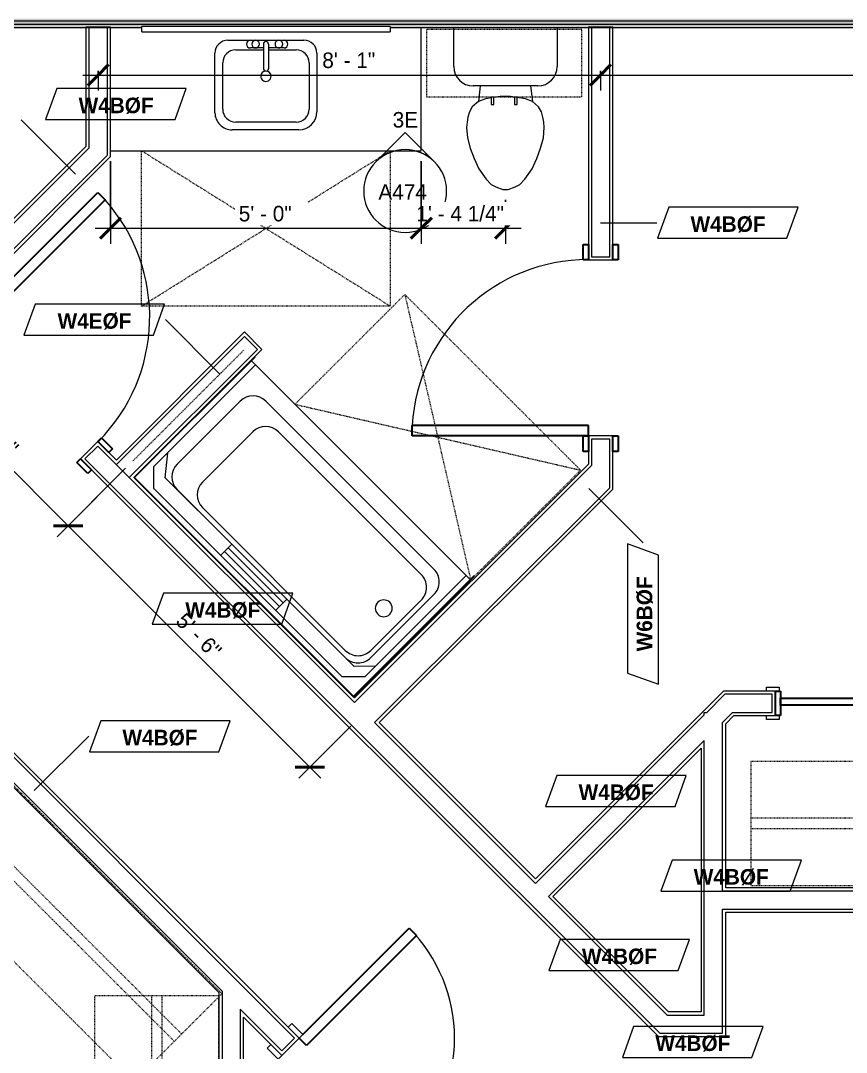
# Model space of a CAD drawing. Header units: inches. Extents: x -4010 to -1814, y 9846 to 12241.
# Drawn here: x -2393.6 to -2234.2, y 11480.6 to 11679.9 of the extents above; entities that cross this region are included whole.
import ezdxf

# ---------------------------------------------------------------- set-up
doc = ezdxf.new("R2010")
doc.units = ezdxf.units.IN
doc.header["$MEASUREMENT"] = 0
doc.linetypes.add('Dash', pattern=[0.25, 0.125, -0.125])
doc.linetypes.add('Dash 3_32_', pattern=[0.1875, 0.09375, -0.09375])
for name, color, linetype, lineweight in [('0-1', 7, 'Continuous', 5), ('A-ANNO-DIMS', 211, 'Continuous', 9), ('A-ANNO-DIMS-32', 211, 'Continuous', 9), ('A-DETL-1', 90, 'Dash 3_32_', 18), ('A-DOOR-3', 31, 'Continuous', 9), ('A-DOOR-4', 31, 'Continuous', 30), ('A-DOOR-FRAM-3', 31, 'Continuous', 30), ('A-GENM', 5, 'Continuous', 9), ('A-GENM-HDLN', 13, 'Dash', 9), ('A-WALL', 113, 'Continuous', 18), ('A-WALL-2', 250, 'Continuous', 18), ('A-WALL-3', 113, 'Continuous', 9), ('A-WALL-IDEN', 211, 'Continuous', 9), ('G-ANNO-SYMB-3', 111, 'Continuous', 9), ('I-WALL-1', 21, 'Continuous', 18), ('I-WALL-2', 241, 'Continuous', 5), ('I-WALL-3', 7, 'Continuous', 9), ('I-WALL-4', 2, 'Continuous', 9), ('P-SANR-FIXT', 6, 'Continuous', 9), ('Q-CASE', 31, 'Continuous', 9), ('Q-CASE-1', 31, 'Dash', 9), ('Q-CASE-HDLN', 31, 'Dash', 9)]:
    doc.layers.add(name, color=color, linetype=linetype, lineweight=lineweight)
doc.styles.add('Century Gothic', font='ufonts.com_century-gothic.ttf', dxfattribs={"height": 3})
doc.styles.add('Century Gothic_B_1', font='GOTHICB.TTF', dxfattribs={"height": 3})
doc.dimstyles.new('OD_1__HACK_2', dxfattribs={"dimscale": 12, "dimtxt": 3.132505, "dimasz": 0.333333, "dimexe": 0.25, "dimexo": 0.166667, "dimgap": 0.041667, "dimtad": 1, "dimdec": 4, "dimrnd": 0.0625, "dimzin": 3, "dimdsep": 46, "dimlunit": 4, "dimtxsty": 'Century Gothic', "dimblk1": 'OBLIQUE', "dimblk2": 'OBLIQUE', "dimsah": 1, "dimcen": 0.09, "dimdle": 0.25, "dimazin": 0, "dimtfac": 1, "dimtdec": 4, "dimtix": 1, "dimtmove": 0, "dimatfit": 3, "dimfxl": 1, "dimtvp": 1, "dimtfill": 1, "dimfrac": 2, "dimtolj": 1, "dimtzin": 0, "dimarcsym": 2})
doc.dimstyles.new('OD_1__HACK_2_1', dxfattribs={"dimscale": 12, "dimtxt": 3.132505, "dimasz": 0.333333, "dimexe": 0.25, "dimexo": 0.166667, "dimgap": 0.041667, "dimtad": 1, "dimdec": 4, "dimrnd": 0.0625, "dimzin": 3, "dimdsep": 46, "dimlunit": 4, "dimtxsty": 'Century Gothic', "dimblk1": 'OBLIQUE', "dimblk2": 'OBLIQUE', "dimsah": 1, "dimcen": 0.09, "dimdle": 0.25, "dimazin": 0, "dimtfac": 1, "dimtdec": 4, "dimtix": 1, "dimtmove": 0, "dimatfit": 3, "dimfxl": 1, "dimtvp": 1, "dimtfill": 1, "dimfrac": 2, "dimtolj": 1, "dimtzin": 0, "dimarcsym": 2})

# ---------------------------------------------------------------- blocks, each defined once
blk = doc.blocks.new('CTR - 1st Phase - Common Walls_rvt-1-UNIT PLANS - 2ND _ 3RD FLOOR')
at = {"layer": 'I-WALL-1'}
blk.add_hatch(color=256, dxfattribs=at).paths.add_polyline_path([(-2076.17, 11678.55), (-2076.17, 11679.18), (-2437.28, 11679.18), (-2437.91, 11678.55), (-2370.22, 11678.55), (-2370.22, 11678.74), (-2322.22, 11678.74), (-2322.22, 11678.55), (-2088, 11678.55)], flags=0)
at = {"layer": 'I-WALL-2'}
for points in [[(-2076.17, 11679.8), (-2076.17, 11680.3), (-2437.04, 11680.3), (-2437.54, 11679.8), (-2088, 11679.8)], [(-2076.17, 11679.18), (-2076.17, 11679.8), (-2436.66, 11679.8), (-2437.28, 11679.18), (-2088, 11679.18)]]:
    blk.add_hatch(color=256, dxfattribs=at).paths.add_polyline_path(points, flags=0)
at = {"layer": 'A-WALL-2'}
for p, q in [((-2076.17, 11679.8), (-2436.66, 11679.8)), ((-2076.17, 11679.18), (-2437.28, 11679.18))]:
    blk.add_line(p, q, dxfattribs=at)
at = {"layer": 'I-WALL-3'}
for p, q in [((-2437.91, 11678.55), (-2370.22, 11678.55)), ((-2322.22, 11678.55), (-2076.17, 11678.55))]:
    blk.add_line(p, q, dxfattribs=at)
blk = doc.blocks.new('SLIDING - FLUSH - 5-0 x 6-8-3203586-UNIT PLANS - 2ND _ 3RD FLOOR')
at = {"layer": 'A-DOOR-3'}
for p, q in [((-32.75, 3.25), (-30.25, 3.25)), ((-32.75, 2.5), (-32.75, 3.25)), ((-30.25, 2.5), (-32.75, 2.5)), ((-30.25, 3.25), (-30.25, 2.5)), ((30.25, 3.25), (32.75, 3.25)), ((30.25, 2.5), (30.25, 3.25)), ((32.75, 2.5), (30.25, 2.5)), ((32.75, 3.25), (32.75, 2.5)), ((-32.75, -2.25), (-30.25, -2.25)), ((-32.75, -3), (-32.75, -2.25)), ((-30.25, -3), (-32.75, -3)), ((-30.25, -2.25), (-30.25, -3)), ((30.25, -2.25), (32.75, -2.25)), ((30.25, -3), (30.25, -2.25)), ((32.75, -3), (30.25, -3)), ((32.75, -2.25), (32.75, -3))]:
    blk.add_line(p, q, dxfattribs=at)
at = {"layer": 'A-DOOR-4'}
for p, q in [((-1, -0.88), (-1, 0.5)), ((-1, 0.5), (30, 0.5)), ((30, 0.5), (30, -0.88)), ((-30, -2.25), (-30, -0.88)), ((-30, -0.88), (1, -0.88)), ((30, -0.88), (-1, -0.88)), ((1, -0.88), (1, -2.25)), ((1, -2.25), (-30, -2.25))]:
    blk.add_line(p, q, dxfattribs=at)
at = {"layer": 'A-DOOR-FRAM-3'}
for p, q in [((-31, -2.25), (-31, 2.5)), ((-31, 2.5), (-30, 2.5)), ((-30, 2.5), (-30, -2.25)), ((30, 2.5), (31, 2.5)), ((30, -2.25), (30, 2.5)), ((31, 2.5), (31, -2.25)), ((-30, -2.25), (-31, -2.25)), ((31, -2.25), (30, -2.25))]:
    blk.add_line(p, q, dxfattribs=at)
blk = doc.blocks.new('SWING - SINGLE - FLUSH - 2-10 x 6-8 - PRIVACY-3199405-UNIT PLANS - 2ND _ 3RD FLOOR')
at = {"layer": 'A-DOOR-3'}
blk.add_arc((17, -2.37), 34.07, 180, 266.6343, dxfattribs=at)
at = {"layer": 'A-DOOR-4'}
for p, q in [((15, -2.37), (15, -36.38)), ((17, -2.37), (15, -2.37)), ((17, -2.37), (17, -36.38)), ((17, -36.38), (15, -36.38))]:
    blk.add_line(p, q, dxfattribs=at)
at = {"layer": 'A-DOOR-FRAM-3'}
for p, q in [((-20, 2.38), (-20, 3.38)), ((-20, 3.38), (-17, 3.38)), ((-17, 2.38), (-20, 2.38)), ((-17, 3.38), (-17, 2.38)), ((17, 2.38), (17, 3.38)), ((17, 3.38), (20, 3.38)), ((20, 2.38), (17, 2.38)), ((20, 3.38), (20, 2.38)), ((-20, -2.37), (-17, -2.37)), ((-20, -3.37), (-20, -2.37)), ((-17, -3.37), (-20, -3.37)), ((-17, -2.37), (-17, -3.37)), ((17, -2.37), (20, -2.37)), ((17, -3.37), (17, -2.37)), ((20, -3.37), (17, -3.37)), ((20, -2.37), (20, -3.37))]:
    blk.add_line(p, q, dxfattribs=at)
blk = doc.blocks.new('SWING - SINGLE - FLUSH - 2-10 x 6-8 - PRIVACY-3928450-UNIT PLANS - 2ND _ 3RD FLOOR')
at = {"layer": 'A-DOOR-3'}
blk.add_arc((17, -2.37), 34.07, 180, 266.6343, dxfattribs=at)
at = {"layer": 'A-DOOR-4'}
for p, q in [((15, -2.37), (15, -36.38)), ((17, -2.37), (15, -2.37)), ((17, -2.37), (17, -36.38)), ((17, -36.38), (15, -36.38))]:
    blk.add_line(p, q, dxfattribs=at)
at = {"layer": 'A-DOOR-FRAM-3'}
for p, q in [((-20, 2.38), (-20, 3.38)), ((-20, 3.38), (-17, 3.38)), ((-17, 2.38), (-20, 2.38)), ((-17, 3.38), (-17, 2.38)), ((17, 2.38), (17, 3.38)), ((17, 3.38), (20, 3.38)), ((20, 2.38), (17, 2.38)), ((20, 3.38), (20, 2.38)), ((-20, -2.37), (-17, -2.37)), ((-20, -3.37), (-20, -2.37)), ((-17, -3.37), (-20, -3.37)), ((-17, -2.37), (-17, -3.37)), ((17, -2.37), (20, -2.37)), ((17, -3.37), (17, -2.37)), ((20, -3.37), (17, -3.37)), ((20, -2.37), (20, -3.37))]:
    blk.add_line(p, q, dxfattribs=at)
blk = doc.blocks.new('M_Sink Vanity-Square - 500 x 440mm-1372835-UNIT PLANS - 2ND _ 3RD FLOOR')
at = {"layer": 'P-SANR-FIXT'}
for p, q in [((-5.72, 10.23), (7.14, 10.23)), ((-5.22, 8.73), (6.46, 8.73)), ((-9.22, -4.59), (-9.22, 6.73)), ((-7.72, -2.72), (-7.72, 6.23)), ((8.96, 6.23), (8.96, -2.72)), ((10.46, 6.91), (10.46, -4.59)), ((0.12, -6.33), (0.12, -1.59)), ((1.12, -6.33), (1.12, -1.59)), ((0.12, -5.22), (-5.22, -5.22)), ((-2.88, -5.59), (0.12, -5.59)), ((6.46, -5.22), (1.12, -5.22)), ((1.12, -5.59), (3.62, -5.59)), ((7.96, -7.09), (-6.72, -7.09)), ((3.62, -7.09), (-2.88, -7.09))]:
    blk.add_line(p, q, dxfattribs=at)
for centre, radius, start, end in [((-5.72, 6.73), 3.5, 90, 180), ((7.14, 6.91), 3.32, 360, 90), ((-5.22, 6.23), 2.5, 90, 180), ((6.46, 6.23), 2.5, 360, 90), ((0.62, -0.13), 1, 360, 180), ((0.62, -0.13), 1, 180, 0), ((0.62, -1.59), 0.5, 360, 180), ((-5.22, -2.72), 2.5, 180, 270), ((6.46, -2.72), 2.5, 270, 360), ((-6.72, -4.59), 2.5, 180, 270), ((-2.88, -6.34), 0.75, 90, 270), ((-1.88, -6.34), 0.75, 360, 180), ((2.62, -6.34), 0.75, 0, 180), ((3.62, -6.34), 0.75, 270, 90), ((7.96, -4.59), 2.5, 270, 0), ((-1.88, -6.34), 0.75, 180, 0), ((0.62, -6.33), 0.5, 180, 0), ((2.62, -6.34), 0.75, 180, 0)]:
    blk.add_arc(centre, radius, start, end, dxfattribs=at)
blk = doc.blocks.new('Bath Vanity - Bath Vanity 60_-V62-UNIT PLANS - 2ND _ 3RD FLOOR')
at = {"layer": 'Q-CASE'}
for p, q in [((30.74, 24), (-29.26, 24)), ((-29.26, 24), (-29.26, 0.19))]:
    blk.add_line(p, q, dxfattribs=at)
blk = doc.blocks.new('Toilet-Domestic-3D - Toilet-Domestic-3D-V63-UNIT PLANS - 2ND _ 3RD FLOOR')
at = {"layer": 'P-SANR-FIXT'}
for p, q in [((-9.98, 11.75), (-9.98, 19.29)), ((9.98, 19.29), (9.98, 11.75)), ((6.25, 8.02), (-6.25, 8.02)), ((-4.86, 8.02), (-5.21, 5)), ((4.86, 8.02), (5.21, 5)), ((-1, 6), (-2.26, 5.78)), ((1, 6), (-1, 6)), ((1.75, 5.87), (1, 6)), ((-6.4, 4), (-6.97, 3)), ((-5.21, 5), (-6.4, 4)), ((-3.84, 5.5), (-5.21, 5)), ((-2.75, 5.69), (-3.84, 5.5)), ((3.84, 5.5), (2.24, 5.78)), ((5.21, 5), (3.84, 5.5)), ((6.4, 4), (5.21, 5)), ((6.97, 3), (6.4, 4)), ((-7.24, 2), (-7.41, 1)), ((-6.97, 3), (-7.24, 2)), ((7.24, 2), (6.97, 3)), ((7.41, 1), (7.24, 2)), ((-7.41, 1), (-7.5, 0)), ((-7.5, 0), (-7.33, -1.99)), ((7.33, -1.99), (7.5, 0)), ((7.5, 0), (7.41, 1)), ((-7.33, -1.99), (-6.79, -4)), ((6.79, -4), (7.33, -1.99)), ((-6.79, -4), (-6.06, -6)), ((6.06, -6), (6.79, -4)), ((-6.06, -6), (-5.13, -8)), ((5.13, -8), (6.06, -6)), ((-5.13, -8), (-3.74, -10)), ((3.74, -10), (5.13, -8)), ((-3.74, -10), (-2.74, -11)), ((-2.74, -11), (-1.87, -11.5)), ((-1.87, -11.5), (-0.5, -12)), ((0.5, -12), (1.87, -11.5)), ((1.87, -11.5), (2.74, -11)), ((2.74, -11), (3.74, -10)), ((-0.5, -12), (0.5, -12))]:
    blk.add_line(p, q, dxfattribs=at)
for centre, start, end in [((-6.25, 11.75), 180, 270), ((6.25, 11.75), 270, 360)]:
    blk.add_arc(centre, 3.73, start, end, dxfattribs=at)
blk = doc.blocks.new('300 Series Wall Hung Cabinet_326 - 30_-2909952-UNIT PLANS - 2ND _ 3RD FLOOR')
at = {"layer": 'Q-CASE'}
for p, q in [((-2.5, -13.19), (-2.01, -13.19)), ((-2.5, -13.19), (-2.5, -14.69)), ((-2.01, -14.69), (-2.01, -13.19)), ((2, -13.19), (2.49, -13.19)), ((2, -13.19), (2, -14.69)), ((2.49, -14.69), (2.49, -13.19)), ((-2.5, -14.69), (-2.01, -14.69)), ((2, -14.69), (2.49, -14.69))]:
    blk.add_line(p, q, dxfattribs=at)
at = {"layer": 'Q-CASE-1'}
for p, q in [((15, -0.19), (-15, -0.19)), ((-15, -0.19), (-15, -13.19)), ((15, -13.19), (15, -0.19)), ((-15, -13.19), (15, -13.19))]:
    blk.add_line(p, q, dxfattribs=at)
blk = doc.blocks.new('BATHROOM MIRROR - BATHROOM MIRROR 48_-3124766-UNIT PLANS - 2ND _ 3RD FLOOR')
at = {"layer": 'Q-CASE'}
for p, q in [((24.74, 24), (-23.26, 24)), ((-23.26, 23), (-23.26, 24)), ((24.74, 24), (24.74, 23)), ((-23.26, 23), (24.74, 23))]:
    blk.add_line(p, q, dxfattribs=at)
blk = doc.blocks.new('CTS6032CP - CTS6032CP-3806650-UNIT PLANS - 2ND _ 3RD FLOOR')
at = {"layer": 'P-SANR-FIXT'}
for p, q in [((0.12, 33), (0, 33)), ((0, 0), (0, 33)), ((0.12, 0.12), (0.12, 33)), ((0.12, 32), (1.25, 32)), ((58.75, 32), (1.25, 32)), ((1.25, 4.25), (1.25, 32)), ((58.75, 32), (59.88, 32)), ((58.75, 32), (58.75, 4.31)), ((60, 33), (59.88, 33)), ((59.88, 33), (59.88, 0.12)), ((60, 33), (60, 0)), ((7.6, 28.46), (53.48, 28.46)), ((52.5, 26), (13.5, 26)), ((4.1, 7.77), (4.1, 24.96)), ((56.98, 24.96), (56.98, 7.77)), ((10, 22.5), (10, 8.75)), ((56, 8.75), (56, 22.5)), ((4.31, 4.25), (1.25, 8.02)), ((58.75, 7.23), (55.94, 4.25)), ((4.25, 1.25), (1.25, 4.25)), ((22.5, 4.25), (4.31, 4.25)), ((53.48, 4.27), (7.6, 4.27)), ((13.5, 5.25), (52.5, 5.25)), ((22.5, 1.25), (22.5, 4.25)), ((37.5, 4.25), (37.5, 1.25)), ((55.94, 4.25), (37.5, 4.25)), ((58.75, 4.31), (55.69, 1.25)), ((37.5, 3.25), (22.5, 3.25)), ((22.5, 2.25), (37.5, 2.25)), ((60, 0), (0, 0)), ((59.88, 0.12), (0.12, 0.12)), ((55.69, 1.25), (4.25, 1.25))]:
    blk.add_line(p, q, dxfattribs=at)
for centre, radius, start, end in [((7.6, 24.96), 3.5, 90, 180), ((53.48, 24.96), 3.5, 360, 90), ((13.5, 22.5), 3.5, 90, 180), ((52.5, 22.5), 3.5, 360, 90), ((52, 16.25), 1.63, 0, 180), ((52, 16.25), 1.63, 180, 360), ((13.5, 8.75), 3.5, 180, 270), ((52.5, 8.75), 3.5, 270, 0), ((7.6, 7.77), 3.5, 180, 270), ((53.48, 7.77), 3.5, 270, 0)]:
    blk.add_arc(centre, radius, start, end, dxfattribs=at)
blk = doc.blocks.new('ADA Clearances - 30_x48_-V64-UNIT PLANS - 2ND _ 3RD FLOOR')
at = {"layer": 'A-GENM-HDLN'}
for p, q in [((-15, 24), (15, -24)), ((-15, 24), (15, 24)), ((15, 24), (-14.92, -23.87)), ((15, 24), (15, -24)), ((15, -24), (-14, -24))]:
    blk.add_line(p, q, dxfattribs=at)
blk = doc.blocks.new('OD_CW_Closet - OD_CW_Closet-3807278-UNIT PLANS - 2ND _ 3RD FLOOR')
at = {"layer": 'Q-CASE-HDLN'}
for p, q in [((67.55, 24), (0.74, 24)), ((0.74, 24), (0.74, 0)), ((67.55, 0), (67.55, 24)), ((0.74, 13), (67.55, 13)), ((0.74, 11), (67.55, 11)), ((0.74, 0), (67.55, 0))]:
    blk.add_line(p, q, dxfattribs=at)
blk = doc.blocks.new('OD_CW_Closet - OD_CW_Closet-3810373-UNIT PLANS - 2ND _ 3RD FLOOR')
at = {"layer": 'Q-CASE-HDLN'}
for p, q in [((87.24, 24), (0.74, 24)), ((0.74, 24), (0.74, 0)), ((87.24, 0), (87.24, 24)), ((0.74, 13), (87.24, 13)), ((0.74, 11), (87.24, 11)), ((0.74, 0), (87.24, 0))]:
    blk.add_line(p, q, dxfattribs=at)
blk = doc.blocks.new('OD_CW_Closet - OD_CW_Closet-3937332-UNIT PLANS - 2ND _ 3RD FLOOR')
at = {"layer": 'Q-CASE-HDLN'}
for p, q in [((144.59, 24), (0.74, 24)), ((0.74, 24), (0.74, 0)), ((144.59, 0), (144.59, 24)), ((0.74, 13), (144.59, 13)), ((0.74, 11), (144.59, 11)), ((0.74, 0), (144.59, 0))]:
    blk.add_line(p, q, dxfattribs=at)
blk = doc.blocks.new('ADA Clearances - 30_x48_-V100-UNIT PLANS - 2ND _ 3RD FLOOR')
at = {"layer": 'A-GENM-HDLN'}
for p, q in [((15, 24), (-15, -24)), ((-15, 24), (15, -24)), ((-15, -24), (-15, 24)), ((-15, 24), (15, 24)), ((15, -24), (-15, -24))]:
    blk.add_line(p, q, dxfattribs=at)
blk = doc.blocks.new('SWING - DOUBLE - FLUSH - 5-0 x 6-8 - DUMMY-3703244-UNIT PLANS - 2ND _ 3RD FLOOR')
at = {"layer": 'A-DOOR-3'}
for p, q in [((-30, 3.375), (-33, 3.375)), ((-33, 3.375), (-33, 2.375)), ((-33, 2.375), (-30, 2.375)), ((-30, 2.375), (-30, 3.375)), ((33, 3.375), (30, 3.375)), ((30, 3.375), (30, 2.375)), ((30, 2.375), (33, 2.375)), ((33, 2.375), (33, 3.375)), ((-30, -2.375), (-33, -2.375)), ((-33, -2.375), (-33, -3.375)), ((-33, -3.375), (-30, -3.375)), ((-30, -3.375), (-30, -2.375)), ((33, -2.375), (30, -2.375)), ((30, -2.375), (30, -3.375)), ((30, -3.375), (33, -3.375)), ((33, -3.375), (33, -2.375))]:
    blk.add_line(p, q, dxfattribs=at)
for centre, start, end in [((-30, 2.375), 360, 90), ((30, 2.375), 90, 180)]:
    blk.add_arc(centre, 30, start, end, dxfattribs=at)
at = {"layer": 'A-DOOR-4'}
for p, q in [((-30, 3.375), (-30, 32.375)), ((-30, 32.375), (-28, 32.375)), ((-28, 32.375), (-28, 2.375)), ((30, 32.375), (28, 32.375)), ((28, 32.375), (28, 2.375)), ((30, 3.375), (30, 32.375)), ((-28, 2.375), (-30, 2.375)), ((28, 2.375), (30, 2.375))]:
    blk.add_line(p, q, dxfattribs=at)
blk = doc.blocks.new('Elevation - Filled Arrow-152140-UNIT PLANS - 2ND _ 3RD FLOOR')
at = {"layer": 'G-ANNO-SYMB-3'}
for start, end in [(360, 180), (180, 360)]:
    blk.add_arc((0, 0), 0.25, start, end, dxfattribs=at)
blk = doc.blocks.new('Elevation - Filled Arrow-151867-UNIT PLANS - 2ND _ 3RD FLOOR')
at = {"layer": 'G-ANNO-SYMB-3'}
for p, q in [((0, 0.3536), (-0.1768, 0.1768)), ((0.1768, 0.1768), (0, 0.3536))]:
    blk.add_line(p, q, dxfattribs=at)
blk.add_arc((0, 0), 0.25, 45, 135, dxfattribs=at)
blk = doc.blocks.new('DIMBLOCK245-UNIT PLANS - 2ND _ 3RD FLOOR')
at = {"layer": 'A-ANNO-DIMS-32'}
for p, q in [((-2373.33, 11593.4), (-2386.54, 11580.19)), ((-2384.42, 11582.31), (-2373.33, 11593.4)), ((-2335.63, 11533.52), (-2384.42, 11582.31)), ((-2329.84, 11543.55), (-2339.88, 11533.52)), ((-2337.75, 11535.64), (-2329.84, 11543.55))]:
    blk.add_line(p, q, dxfattribs=at)
at = {"layer": 'A-ANNO-DIMS-32', "lineweight": 50}
for p, q in [((-2384.42, 11582.31), (-2387.25, 11582.31)), ((-2384.42, 11582.31), (-2381.59, 11582.31)), ((-2337.75, 11535.64), (-2340.58, 11535.64)), ((-2337.75, 11535.64), (-2334.93, 11535.64))]:
    blk.add_line(p, q, dxfattribs=at)
at = {"layer": 'A-ANNO-DIMS-32', "color": 0, "insert": (-2361.73, 11565.75), "char_height": 3, "width": 12.5897, "attachment_point": 1, "rotation": 315, "line_spacing_factor": 0.984502, "style": 'Century Gothic', "bg_fill": 3, "box_fill_scale": 1.25, "bg_fill_color": 256, "bg_fill_true_color": 13158600, "bg_fill_transparency": 0}
blk.add_mtext('5\' - 6"', dxfattribs=at)
blk = doc.blocks.new('_Oblique')
at = {"color": 0, "linetype": 'ByBlock', "lineweight": -2}
blk.add_line((-0.5, -0.5), (0.5, 0.5), dxfattribs=at)
blk = doc.blocks.new('DIMBLOCK246-UNIT PLANS - 2ND _ 3RD FLOOR')
at = {"layer": 'A-ANNO-DIMS-32'}
for p, q in [((-2409.75, 11623.45), (-2419.78, 11613.42)), ((-2417.66, 11615.54), (-2409.75, 11623.45)), ((-2384.42, 11582.31), (-2417.66, 11615.54)), ((-2373.33, 11593.4), (-2386.54, 11580.19)), ((-2384.42, 11582.31), (-2373.33, 11593.4))]:
    blk.add_line(p, q, dxfattribs=at)
at = {"layer": 'A-ANNO-DIMS-32', "lineweight": 50}
for p, q in [((-2417.66, 11615.54), (-2420.49, 11615.54)), ((-2417.66, 11615.54), (-2414.83, 11615.54)), ((-2384.42, 11582.31), (-2387.25, 11582.31)), ((-2384.42, 11582.31), (-2381.59, 11582.31))]:
    blk.add_line(p, q, dxfattribs=at)
at = {"layer": 'A-ANNO-DIMS-32', "color": 0, "insert": (-2402.5, 11606.53), "char_height": 3, "width": 15.394, "attachment_point": 1, "rotation": 315, "line_spacing_factor": 0.984502, "style": 'Century Gothic', "bg_fill": 3, "box_fill_scale": 1.25, "bg_fill_color": 256, "bg_fill_true_color": 13158600, "bg_fill_transparency": 0}
blk.add_mtext('3\' - 11"', dxfattribs=at)
blk = doc.blocks.new('DIMBLOCK248-UNIT PLANS - 2ND _ 3RD FLOOR')
at = {"layer": 'A-ANNO-DIMS-32', "lineweight": 50}
for p, q in [((-2378.6, 11669.39), (-2376.6, 11671.39)), ((-2281.6, 11669.39), (-2279.6, 11671.39)), ((-2378.6, 11669.39), (-2380.6, 11667.39)), ((-2281.6, 11669.39), (-2283.6, 11667.39))]:
    blk.add_line(p, q, dxfattribs=at)
at = {"layer": 'A-ANNO-DIMS-32'}
for p, q in [((-2378.6, 11670.22), (-2378.6, 11666.39)), ((-2378.6, 11669.39), (-2378.6, 11670.22)), ((-2281.6, 11670.22), (-2281.6, 11666.39)), ((-2281.6, 11669.39), (-2281.6, 11670.22)), ((-2381.6, 11669.39), (-2281.6, 11669.39))]:
    blk.add_line(p, q, dxfattribs=at)
at = {"layer": 'A-ANNO-DIMS-32', "color": 0, "insert": (-2335.34, 11673.74), "char_height": 3, "width": 12.5897, "attachment_point": 1, "line_spacing_factor": 0.984502, "style": 'Century Gothic', "bg_fill": 3, "box_fill_scale": 1.25, "bg_fill_color": 256, "bg_fill_true_color": 13158600, "bg_fill_transparency": 0}
blk.add_mtext('8\' - 1"', dxfattribs=at)
blk = doc.blocks.new('DIMBLOCK249-UNIT PLANS - 2ND _ 3RD FLOOR')
at = {"layer": 'A-ANNO-DIMS-32', "lineweight": 50}
for p, q in [((-2281.6, 11669.39), (-2279.6, 11671.39)), ((-2104.82, 11669.39), (-2102.82, 11671.39)), ((-2281.6, 11669.39), (-2283.6, 11667.39)), ((-2104.82, 11669.39), (-2106.82, 11667.39))]:
    blk.add_line(p, q, dxfattribs=at)
at = {"layer": 'A-ANNO-DIMS-32'}
for p, q in [((-2281.6, 11670.22), (-2281.6, 11666.39)), ((-2281.6, 11669.39), (-2281.6, 11670.22)), ((-2104.82, 11670.22), (-2104.82, 11666.39)), ((-2104.82, 11669.39), (-2104.82, 11670.22)), ((-2281.6, 11669.39), (-2101.82, 11669.39))]:
    blk.add_line(p, q, dxfattribs=at)
at = {"layer": 'A-ANNO-DIMS-32', "color": 0, "insert": (-2203.45, 11673.74), "char_height": 3, "width": 24.5827, "attachment_point": 1, "line_spacing_factor": 0.984502, "style": 'Century Gothic', "bg_fill": 3, "box_fill_scale": 1.25, "bg_fill_color": 256, "bg_fill_true_color": 13158600, "bg_fill_transparency": 0}
blk.add_mtext('14\' - 8 3/4"', dxfattribs=at)
blk = doc.blocks.new('DIMBLOCK327-UNIT PLANS - 2ND _ 3RD FLOOR')
at = {"layer": 'A-ANNO-DIMS-32'}
for p, q in [((-2316.22, 11652.74), (-2316.22, 11636.77)), ((-2316.22, 11639.77), (-2316.22, 11652.74)), ((-2299.97, 11645.26), (-2299.97, 11636.77)), ((-2299.97, 11639.77), (-2299.97, 11645.26)), ((-2319.22, 11639.77), (-2296.97, 11639.77))]:
    blk.add_line(p, q, dxfattribs=at)
at = {"layer": 'A-ANNO-DIMS-32', "lineweight": 50}
for p, q in [((-2316.22, 11639.77), (-2314.22, 11641.77)), ((-2299.97, 11639.77), (-2297.97, 11641.77)), ((-2316.22, 11639.77), (-2318.22, 11637.77)), ((-2299.97, 11639.77), (-2301.97, 11637.77))]:
    blk.add_line(p, q, dxfattribs=at)
at = {"layer": 'A-ANNO-DIMS-32', "color": 0, "insert": (-2317.17, 11644.11), "char_height": 3, "width": 21.7784, "attachment_point": 1, "line_spacing_factor": 0.984502, "style": 'Century Gothic', "bg_fill": 3, "box_fill_scale": 1.25, "bg_fill_color": 256, "bg_fill_true_color": 13158600, "bg_fill_transparency": 0}
blk.add_mtext('1\' - 4 1/4"', dxfattribs=at)
blk = doc.blocks.new('DIMBLOCK331-UNIT PLANS - 2ND _ 3RD FLOOR')
at = {"layer": 'A-ANNO-DIMS-32'}
for p, q in [((-2376.22, 11652.74), (-2376.22, 11636.77)), ((-2376.22, 11639.77), (-2376.22, 11652.74)), ((-2316.22, 11652.74), (-2316.22, 11636.77)), ((-2316.22, 11639.77), (-2316.22, 11652.74)), ((-2379.22, 11639.77), (-2313.22, 11639.77))]:
    blk.add_line(p, q, dxfattribs=at)
at = {"layer": 'A-ANNO-DIMS-32', "lineweight": 50}
for p, q in [((-2376.22, 11639.77), (-2374.22, 11641.77)), ((-2316.22, 11639.77), (-2314.22, 11641.77)), ((-2376.22, 11639.77), (-2378.22, 11637.77)), ((-2316.22, 11639.77), (-2318.22, 11637.77))]:
    blk.add_line(p, q, dxfattribs=at)
at = {"layer": 'A-ANNO-DIMS-32', "color": 0, "insert": (-2351.47, 11644.11), "char_height": 3, "width": 12.5897, "attachment_point": 1, "line_spacing_factor": 0.984502, "style": 'Century Gothic', "bg_fill": 3, "box_fill_scale": 1.25, "bg_fill_color": 256, "bg_fill_true_color": 13158600, "bg_fill_transparency": 0}
blk.add_mtext('5\' - 0"', dxfattribs=at)
blk = doc.blocks.new('Wall Tag - Arch Wall-3956453-UNIT PLANS - 2ND _ 3RD FLOOR')
at = {"layer": 'A-WALL-IDEN'}
for p, q in [((-0.3561, 0.0937), (-0.4244, -0.0937)), ((0.4244, 0.0937), (-0.3561, 0.0937)), ((0.3561, -0.0937), (0.4244, 0.0937)), ((-0.4244, -0.0937), (0.3561, -0.0937))]:
    blk.add_line(p, q, dxfattribs=at)

msp = doc.modelspace()

# ---------------------------------------------------------------- linework, layer by layer
at = {"layer": 'A-DETL-1'}
msp.add_line((-2350.51592, 11616.21508), (-2371.91464, 11594.81636), dxfattribs=at)
at = {"layer": 'A-WALL'}
for p, q in [((-2380.34569, 11655.32823), (-2380.34569, 11678.66386)), ((-2376.84569, 11653.87848), (-2376.84569, 11678.66386)), ((-2283.34569, 11678.66386), (-2283.34569, 11634.28886)), ((-2279.84569, 11634.28886), (-2279.84569, 11678.66386)), ((-2376.84569, 11653.87848), (-2405.85861, 11624.86556)), ((-2380.34569, 11655.32823), (-2397.49736, 11638.17655)), ((-2283.34569, 11634.28886), (-2279.84569, 11634.28886)), ((-2375.09947, 11594.10641), (-2350.35073, 11618.85515)), ((-2347.87586, 11616.38027), (-2350.35073, 11618.85515)), ((-2372.62459, 11591.63154), (-2347.87586, 11616.38027)), ((-2283.34569, 11599.03886), (-2283.34569, 11593.93631)), ((-2279.84569, 11599.03886), (-2283.34569, 11599.03886)), ((-2279.84569, 11589.65813), (-2279.84569, 11599.03886)), ((-2378.6944, 11597.70135), (-2381.16928, 11595.22647)), ((-2329.13753, 11548.14447), (-2378.6944, 11597.70135)), ((-2381.16928, 11595.22647), (-2270.1822, 11484.2394)), ((-2283.34569, 11593.93631), (-2329.13753, 11548.14447)), ((-2351.18624, 11493.82565), (-2449.55767, 11592.19708)), ((-2279.84569, 11589.65813), (-2325.24844, 11544.25538)), ((-2416.06009, 11553.74975), (-2354.68624, 11492.3759)), ((-2261.10038, 11546.2394), (-2257.60038, 11549.7394)), ((-2248.47374, 11549.7394), (-2257.60038, 11549.7394)), ((-2248.47374, 11546.2394), (-2248.47374, 11549.7394)), ((-2261.57374, 11546.2394), (-2261.10038, 11546.2394)), ((-2261.57374, 11545.76604), (-2261.57374, 11546.2394)), ((-2258.07374, 11544.31629), (-2256.15063, 11546.2394)), ((-2256.15063, 11546.2394), (-2248.47374, 11546.2394)), ((-2294.16642, 11513.17336), (-2325.24844, 11544.25538)), ((-2294.16642, 11513.17336), (-2261.57374, 11545.76604)), ((-2258.07374, 11511.7394), (-2258.07374, 11544.31629)), ((-2291.69154, 11510.69848), (-2261.57374, 11540.81629)), ((-2261.57374, 11487.7394), (-2261.57374, 11540.81629)), ((-2291.69154, 11510.69848), (-2268.73245, 11487.7394)), ((-2258.07374, 11511.7394), (-2105.92374, 11511.7394)), ((-2258.07374, 11508.2394), (-2076.17374, 11508.2394)), ((-2258.07374, 11484.2394), (-2258.07374, 11508.2394)), ((-2354.68624, 11492.3759), (-2354.68624, 11423.0519)), ((-2340.68562, 11483.32503), (-2351.18624, 11493.82565)), ((-2351.18624, 11488.8759), (-2351.18624, 11423.0519)), ((-2351.18624, 11488.8759), (-2343.16049, 11480.85015)), ((-2268.73245, 11487.7394), (-2261.57374, 11487.7394)), ((-2270.1822, 11484.2394), (-2258.07374, 11484.2394)), ((-2343.16049, 11480.85015), (-2340.68562, 11483.32503))]:
    msp.add_line(p, q, dxfattribs=at)
at = {"layer": 'A-WALL-3'}
for p, q in [((-2380.97069, 11678.66386), (-2380.97069, 11655.58711)), ((-2376.22069, 11678.66386), (-2380.97069, 11678.66386)), ((-2376.22069, 11653.6196), (-2376.22069, 11678.66386)), ((-2283.97069, 11678.66386), (-2283.97069, 11633.66386)), ((-2279.22069, 11678.66386), (-2283.97069, 11678.66386)), ((-2279.22069, 11633.66386), (-2279.22069, 11678.66386)), ((-2380.97069, 11655.58711), (-2397.49736, 11639.06043)), ((-2404.97473, 11624.86556), (-2376.22069, 11653.6196)), ((-2283.97069, 11633.66386), (-2279.22069, 11633.66386)), ((-2378.6944, 11598.58523), (-2382.05316, 11595.22647)), ((-2375.09947, 11594.99029), (-2378.6944, 11598.58523)), ((-2283.97069, 11599.66386), (-2283.97069, 11594.19519)), ((-2279.22069, 11599.66386), (-2283.97069, 11599.66386)), ((-2279.22069, 11589.39925), (-2279.22069, 11599.66386)), ((-2382.05316, 11595.22647), (-2270.44108, 11483.6144)), ((-2283.97069, 11594.19519), (-2329.13753, 11549.02835)), ((-2350.56124, 11494.08453), (-2449.55767, 11593.08097)), ((-2324.36456, 11544.25538), (-2279.22069, 11589.39925)), ((-2416.06009, 11552.86587), (-2355.31124, 11492.11702)), ((-2257.85926, 11550.3644), (-2294.16642, 11514.05724)), ((-2247.84874, 11550.3644), (-2257.85926, 11550.3644)), ((-2247.84874, 11545.6144), (-2247.84874, 11550.3644)), ((-2329.13753, 11549.02835), (-2329.3143, 11549.20513)), ((-2294.16642, 11514.05724), (-2324.36456, 11544.25538)), ((-2257.44874, 11544.05741), (-2255.89175, 11545.6144)), ((-2257.44874, 11512.3644), (-2257.44874, 11544.05741)), ((-2255.89175, 11545.6144), (-2247.84874, 11545.6144)), ((-2290.80766, 11510.69848), (-2262.19874, 11539.30741)), ((-2262.19874, 11539.30741), (-2262.19874, 11488.3644)), ((-2106.54874, 11512.3644), (-2257.44874, 11512.3644)), ((-2268.47357, 11488.3644), (-2290.80766, 11510.69848)), ((-2257.44874, 11507.6144), (-2076.17374, 11507.6144)), ((-2257.44874, 11483.6144), (-2257.44874, 11507.6144)), ((-2339.80173, 11483.32503), (-2350.56124, 11494.08453)), ((-2355.31124, 11492.11702), (-2355.31124, 11423.6769)), ((-2262.19874, 11488.3644), (-2268.47357, 11488.3644)), ((-2350.56124, 11423.6769), (-2350.56124, 11487.36702)), ((-2350.56124, 11487.36702), (-2343.16049, 11479.96627)), ((-2343.16049, 11479.96627), (-2339.80173, 11483.32503)), ((-2270.44108, 11483.6144), (-2257.44874, 11483.6144))]:
    msp.add_line(p, q, dxfattribs=at)
at = {"layer": 'A-WALL-IDEN'}
for p, q in [((-2382.99933, 11650.19971), (-2393.51053, 11660.71091)), ((-2281.59569, 11640.83919), (-2270.75253, 11640.83919)), ((-2355.11677, 11611.61423), (-2365.62797, 11622.12543)), ((-2283.9048, 11589.48811), (-2273.3936, 11578.97691))]:
    msp.add_line(p, q, dxfattribs=at)
at = {"layer": 'I-WALL-4'}
for p, q in [((-2350.35073, 11619.73903), (-2375.09947, 11594.99029)), ((-2346.99197, 11616.38027), (-2350.35073, 11619.73903)), ((-2348.40619, 11614.96606), (-2346.99197, 11616.38027))]:
    msp.add_line(p, q, dxfattribs=at)

# ---------------------------------------------------------------- block references
at = {"layer": '0-1'}
msp.add_blockref('CTR - 1st Phase - Common Walls_rvt-1-UNIT PLANS - 2ND _ 3RD FLOOR', (0, 0), dxfattribs=at)
at = {"layer": 'A-DOOR-3'}
for name, p, rotation in [('SWING - SINGLE - FLUSH - 2-10 x 6-8 - PRIVACY-3928450-UNIT PLANS - 2ND _ 3RD FLOOR', (-2392.3946, 11608.92667), 134.9999999999333), ('SWING - SINGLE - FLUSH - 2-10 x 6-8 - PRIVACY-3199405-UNIT PLANS - 2ND _ 3RD FLOOR', (-2281.59569, 11616.66386), 269.9999999999515), ('SLIDING - FLUSH - 5-0 x 6-8-3203586-UNIT PLANS - 2ND _ 3RD FLOOR', (-2216.84874, 11548.1144), 180), ('SWING - DOUBLE - FLUSH - 5-0 x 6-8 - DUMMY-3703244-UNIT PLANS - 2ND _ 3RD FLOOR', (-2320.26791, 11460.43244), 314.9999999998456)]:
    msp.add_blockref(name, p, dxfattribs=dict(at, rotation=rotation))
at = {"layer": 'A-GENM'}
for name, p, rotation in [('ADA Clearances - 30_x48_-V100-UNIT PLANS - 2ND _ 3RD FLOOR', (-2346.22069, 11639.7394), 89.9999999998232), ('ADA Clearances - 30_x48_-V64-UNIT PLANS - 2ND _ 3RD FLOOR', (-2313.05085, 11599.40971), 44.99999999991158)]:
    msp.add_blockref(name, p, dxfattribs=dict(at, rotation=rotation))
at = {"layer": 'A-WALL-IDEN', "xscale": 31.99999999999999, "yscale": 31.99999999999999, "zscale": 31.99999999999999}
for p in [(-2257.02083, 11640.83919), (-2278.6313, 11531.06741), (-2256.40572, 11514.72006), (-2277.99356, 11499.35944), (-2263.82375, 11482.57138)]:
    msp.add_blockref('Wall Tag - Arch Wall-3956453-UNIT PLANS - 2ND _ 3RD FLOOR', p, dxfattribs=at)
at = {"layer": 'A-WALL-IDEN', "xscale": 31.99999999999999, "yscale": 31.99999999999999, "zscale": 31.99999999999999, "rotation": 89.99999999999991}
msp.add_blockref('Wall Tag - Arch Wall-3956453-UNIT PLANS - 2ND _ 3RD FLOOR', (-2273.3936, 11565.24521), dxfattribs=at)
at = {"layer": 'G-ANNO-SYMB-3', "xscale": 31.99999999999999, "yscale": 31.99999999999999, "zscale": 31.99999999999999}
for name in ['Elevation - Filled Arrow-151867-UNIT PLANS - 2ND _ 3RD FLOOR', 'Elevation - Filled Arrow-152140-UNIT PLANS - 2ND _ 3RD FLOOR']:
    msp.add_blockref(name, (-2319.33873, 11646.97127), dxfattribs=at)
at = {"layer": 'P-SANR-FIXT'}
msp.add_blockref('Toilet-Domestic-3D - Toilet-Domestic-3D-V63-UNIT PLANS - 2ND _ 3RD FLOOR', (-2299.97069, 11659.26317), dxfattribs=at)
for name, p, rotation in [('M_Sink Vanity-Square - 500 x 440mm-1372835-UNIT PLANS - 2ND _ 3RD FLOOR', (-2345.603, 11669.02206), 180), ('CTS6032CP - CTS6032CP-3806650-UNIT PLANS - 2ND _ 3RD FLOOR', (-2371.74071, 11591.63154), 314.9999999997807)]:
    msp.add_blockref(name, p, dxfattribs=dict(at, rotation=rotation))
at = {"layer": 'Q-CASE'}
for name, p, rotation in [('Bath Vanity - Bath Vanity 60_-V62-UNIT PLANS - 2ND _ 3RD FLOOR', (-2345.48298, 11678.7394), 180), ('OD_CW_Closet - OD_CW_Closet-3810373-UNIT PLANS - 2ND _ 3RD FLOOR', (-2433.37577, 11536.59346), 314.9999999999857), ('OD_CW_Closet - OD_CW_Closet-3937332-UNIT PLANS - 2ND _ 3RD FLOOR', (-2107.98603, 11536.77388), 180), ('OD_CW_Closet - OD_CW_Closet-3807278-UNIT PLANS - 2ND _ 3RD FLOOR', (-2379.31124, 11492.22588), 269.9999999999667)]:
    msp.add_blockref(name, p, dxfattribs=dict(at, rotation=rotation))
for name, p in [('BATHROOM MIRROR - BATHROOM MIRROR 48_-3124766-UNIT PLANS - 2ND _ 3RD FLOOR', (-2346.95839, 11654.7394)), ('300 Series Wall Hung Cabinet_326 - 30_-2909952-UNIT PLANS - 2ND _ 3RD FLOOR', (-2300.22069, 11678.3644))]:
    msp.add_blockref(name, p, dxfattribs=at)

# ---------------------------------------------------------------- texts
at = {"layer": 'A-WALL-IDEN', "char_height": 3, "width": 17.372, "attachment_point": 1, "style": 'Century Gothic_B_1'}
for insert in [(-2382.39359, 11665.01426), (-2264.23675, 11642.08672), (-2285.84722, 11532.31494), (-2263.62164, 11515.96759), (-2285.20948, 11500.60697), (-2271.03967, 11483.81891)]:
    msp.add_mtext('W4BØF', dxfattribs=dict(at, insert=insert))
at = {"layer": 'A-WALL-IDEN', "insert": (-2274.64113, 11558.02929), "char_height": 3, "width": 17.372, "attachment_point": 1, "rotation": 90, "style": 'Century Gothic_B_1'}
msp.add_mtext('W6BØF', dxfattribs=at)
at = {"layer": 'G-ANNO-SYMB-3', "char_height": 3, "attachment_point": 1, "style": 'Century Gothic'}
for s, insert, width in [('3E', (-2321.75307, 11662.23662), 5.555), ('A474', (-2324.51467, 11648.2777), 12.221)]:
    msp.add_mtext(s, dxfattribs=dict(at, insert=insert, width=width))

# ---------------------------------------------------------------- next in the draw order: dimensions: what is measured, and where the dimension line sits
at = {"layer": 'A-ANNO-DIMS'}
for base, p1, p2, dimstyle, override, picture, middle in [((-2281.59569, 11669.39088), (-2378.59569, 11672.21931), (-2281.59569, 11672.21931), 'OD_1__HACK_2', {"dimpost": '<>', "dimfxl": 97}, 'DIMBLOCK248-UNIT PLANS - 2ND _ 3RD FLOOR', (-2330.09569, 11671.46634)), ((-2299.97069, 11639.76871), (-2316.22069, 11654.7394), (-2299.97069, 11647.26317), 'OD_1__HACK_2_1', {"dimpost": '<>', "dimfxl": 17.887325}, 'DIMBLOCK327-UNIT PLANS - 2ND _ 3RD FLOOR', (-2308.09569, 11642.01038))]:
    dim = msp.add_linear_dim(base=base, p1=p1, p2=p2, dimstyle=dimstyle, override=override, dxfattribs=at)
    dim.commit()
    dim.dimension.update_dxf_attribs({"geometry": picture, "text_midpoint": middle})
dim = msp.add_linear_dim(base=(-2384.42333, 11582.30768), p1=(-2328.43042, 11544.96249), p2=(-2371.91464, 11594.81636), angle=315, dimstyle='OD_1__HACK_2', override={"dimpost": '<>', "dimfxl": 66.153505}, dxfattribs=at)
dim.commit()
dim.dimension.update_dxf_attribs({"geometry": 'DIMBLOCK245-UNIT PLANS - 2ND _ 3RD FLOOR', "text_midpoint": (-2359.62123, 11560.44072)})

# ---------------------------------------------------------------- next in the draw order: linework, layer by layer
at = {"layer": 'A-WALL-IDEN'}
msp.add_line((-2390.95685, 11531.12138), (-2380.44565, 11541.63258), dxfattribs=at)

# ---------------------------------------------------------------- next in the draw order: block references
at = {"layer": 'A-WALL-IDEN', "xscale": 31.99999999999999, "yscale": 31.99999999999999, "zscale": 31.99999999999999}
for p in [(-2375.17767, 11663.76673), (-2354.57967, 11566.27793), (-2366.71394, 11541.63258)]:
    msp.add_blockref('Wall Tag - Arch Wall-3956453-UNIT PLANS - 2ND _ 3RD FLOOR', p, dxfattribs=at)

# ---------------------------------------------------------------- next in the draw order: texts
at = {"layer": 'A-WALL-IDEN', "char_height": 3, "width": 17.372, "attachment_point": 1, "style": 'Century Gothic_B_1'}
for insert in [(-2361.79559, 11567.52547), (-2373.92986, 11542.88011)]:
    msp.add_mtext('W4BØF', dxfattribs=dict(at, insert=insert))

# ---------------------------------------------------------------- next in the draw order: dimensions: what is measured, and where the dimension line sits
at = {"layer": 'A-ANNO-DIMS'}
for base, p1, p2, dimstyle, override, picture, middle in [((-2104.823737, 11669.39088), (-2281.595688, 11672.219307), (-2104.823737, 11672.219307), 'OD_1__HACK_2', {"dimpost": '<>', "dimfxl": 176.771952}, 'DIMBLOCK249-UNIT PLANS - 2ND _ 3RD FLOOR', (-2193.209712, 11671.632552)), ((-2316.22069, 11639.76871), (-2376.22069, 11654.7394), (-2316.22069, 11654.7394), 'OD_1__HACK_2_1', {"dimpost": '<>', "dimfxl": 60}, 'DIMBLOCK331-UNIT PLANS - 2ND _ 3RD FLOOR', (-2346.22069, 11641.84417))]:
    dim = msp.add_linear_dim(base=base, p1=p1, p2=p2, dimstyle=dimstyle, override=override, dxfattribs=at)
    dim.commit()
    dim.dimension.update_dxf_attribs({"geometry": picture, "text_midpoint": middle})
dim = msp.add_linear_dim(base=(-2417.65735, 11615.54169), p1=(-2371.91464, 11594.81636), p2=(-2408.33349, 11624.86556), angle=315, dimstyle='OD_1__HACK_2', override={"dimpost": '<>', "dimfxl": 47.215318}, dxfattribs=at)
dim.commit()
dim.dimension.update_dxf_attribs({"geometry": 'DIMBLOCK246-UNIT PLANS - 2ND _ 3RD FLOOR', "text_midpoint": (-2399.57277, 11600.39226)})

# ---------------------------------------------------------------- next in the draw order: block references
at = {"layer": 'A-WALL-IDEN', "xscale": 31.99999999999999, "yscale": 31.99999999999999, "zscale": 31.99999999999999}
msp.add_blockref('Wall Tag - Arch Wall-3956453-UNIT PLANS - 2ND _ 3RD FLOOR', (-2379.35968, 11622.12543), dxfattribs=at)

# ---------------------------------------------------------------- next in the draw order: texts
at = {"layer": 'A-WALL-IDEN', "insert": (-2386.45591, 11623.37296), "char_height": 3, "width": 17.069, "attachment_point": 1, "style": 'Century Gothic_B_1'}
msp.add_mtext('W4EØF', dxfattribs=at)

doc.saveas('drawing.dxf')
